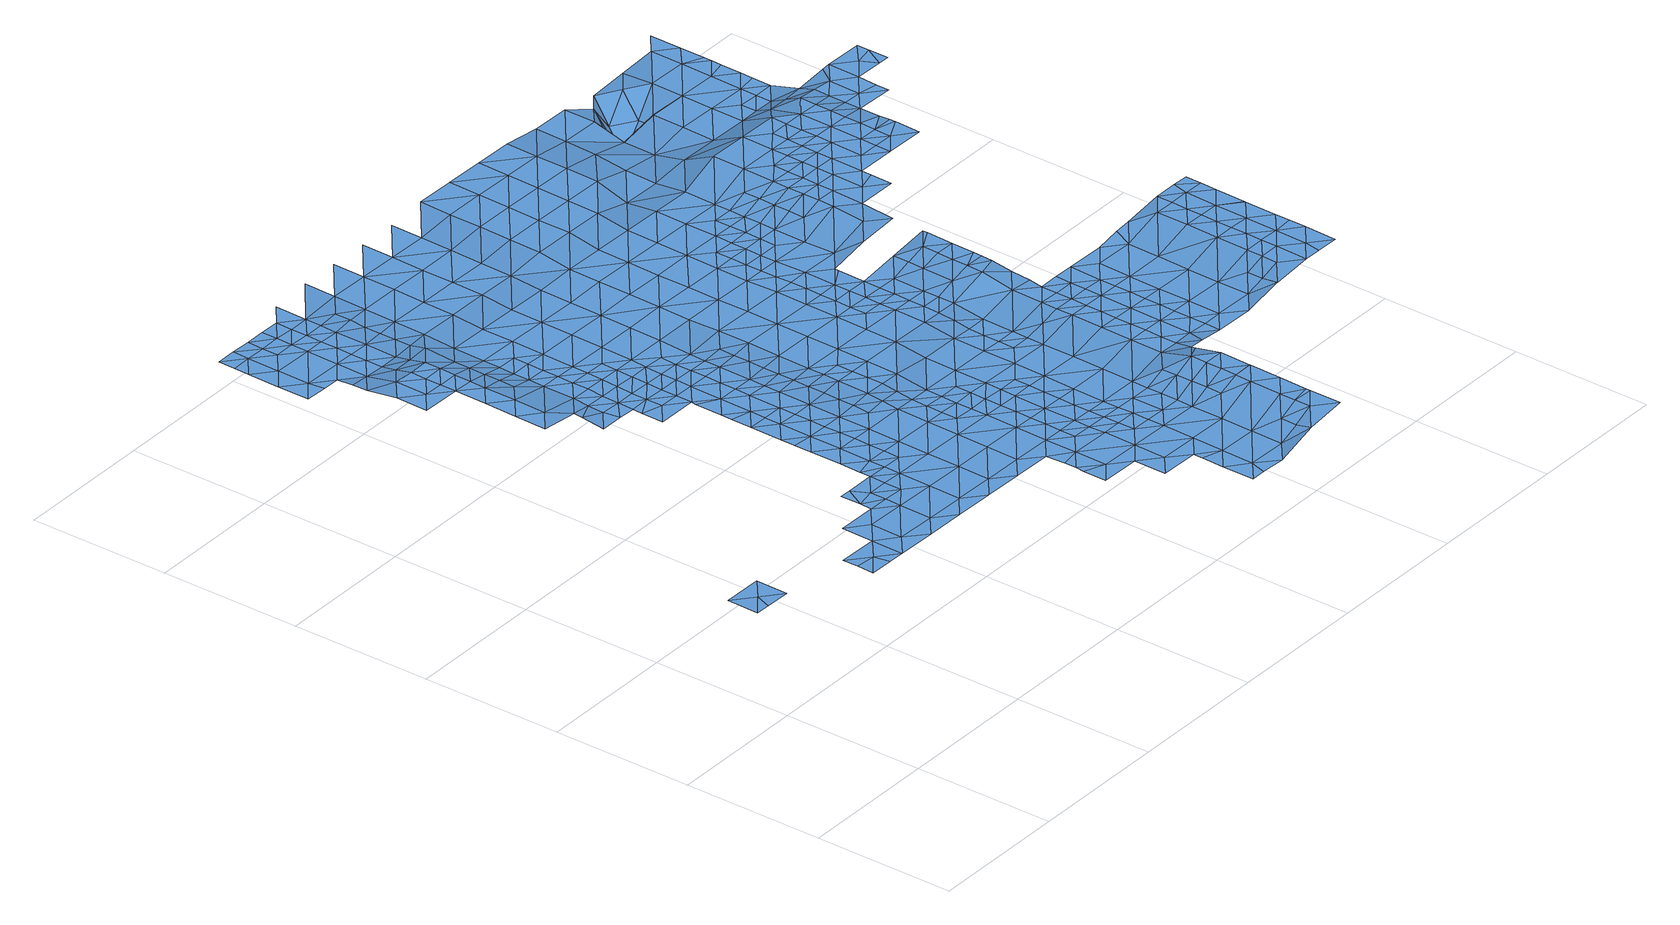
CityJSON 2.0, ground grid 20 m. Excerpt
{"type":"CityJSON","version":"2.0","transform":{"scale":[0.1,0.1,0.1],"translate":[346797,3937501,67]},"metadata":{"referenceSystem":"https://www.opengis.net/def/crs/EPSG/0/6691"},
"CityObjects":{
"waterbody1":{"type":"WaterBody","attributes":{"name":"7","class":"1140","function":"1","WaterBodyRiverFloodingRiskAttribute.description":"4","WaterBodyRiverFloodingRiskAttribute.rankOrg":"2","WaterBodyRiverFloodingRiskAttribute.adminType":"2","WaterBodyRiverFloodingRiskAttribute.scale":"L2"},"geometry":[{"type":"MultiSurface","lod":"1","boundaries":[[[0,1,2]],[[3,1,4]],[[1,3,5]],[[2,1,5]],[[0,4,1]]]}]},
"waterbody2":{"type":"WaterBody","attributes":{"name":"7","class":"1140","function":"1","WaterBodyRiverFloodingRiskAttribute.description":"4","WaterBodyRiverFloodingRiskAttribute.rankOrg":"1","WaterBodyRiverFloodingRiskAttribute.adminType":"2","WaterBodyRiverFloodingRiskAttribute.scale":"L2"},"geometry":[{"type":"MultiSurface","lod":"1","boundaries":[[[6,7,8]],[[9,8,7]],[[8,9,10]],[[7,11,12]],[[12,13,7]],[[6,11,7]],[[14,6,8]],[[9,7,13]]]}]},
"waterbody3":{"type":"WaterBody","attributes":{"name":"7","class":"1140","function":"1","WaterBodyRiverFloodingRiskAttribute.description":"4","WaterBodyRiverFloodingRiskAttribute.rankOrg":"2","WaterBodyRiverFloodingRiskAttribute.adminType":"2","WaterBodyRiverFloodingRiskAttribute.scale":"L2"},"geometry":[{"type":"MultiSurface","lod":"1","boundaries":[[[15,16,17]],[[18,15,19]],[[20,21,22]],[[21,18,22]],[[23,24,18]],[[18,24,15]],[[15,24,25]],[[25,16,15]],[[26,27,28]],[[17,16,29]],[[30,29,31]],[[30,32,17]],[[32,33,17]],[[28,33,32]],[[28,34,33]],[[27,34,28]],[[35,36,37]],[[22,38,36]],[[39,40,41]],[[42,37,36]],[[38,42,36]],[[18,43,22]],[[44,26,28]],[[20,22,45]],[[45,22,36]],[[35,45,36]],[[46,44,28]],[[23,18,21]],[[34,47,33]],[[33,47,40]],[[41,40,47]],[[17,33,40]],[[28,32,46]],[[29,30,17]],[[40,15,17]],[[46,48,44]],[[15,40,19]],[[40,39,19]],[[19,49,18]],[[18,49,43]],[[22,43,38]]]}]},
"waterbody4":{"type":"WaterBody","attributes":{"name":"7","class":"1140","function":"1","WaterBodyRiverFloodingRiskAttribute.description":"4","WaterBodyRiverFloodingRiskAttribute.rankOrg":"4","WaterBodyRiverFloodingRiskAttribute.adminType":"2","WaterBodyRiverFloodingRiskAttribute.scale":"L2"},"geometry":[{"type":"MultiSurface","lod":"1","boundaries":[[[20,45,50]],[[51,21,20]],[[20,50,51]],[[52,21,51]],[[50,53,51]],[[51,54,52]],[[55,56,57]],[[54,51,53]],[[58,53,57]],[[57,56,58]],[[59,60,61]],[[62,53,58]],[[54,53,62]],[[61,31,59]],[[63,64,65]],[[56,66,58]],[[31,67,59]],[[68,69,65]],[[59,70,60]],[[71,72,73]],[[72,54,62]],[[71,54,72]],[[65,64,68]],[[66,74,58]],[[68,75,69]],[[67,76,59]],[[58,74,62]],[[72,77,73]],[[78,69,75]],[[79,77,80]],[[79,73,77]],[[66,78,75]],[[64,81,68]],[[75,74,66]],[[76,82,59]],[[77,83,80]],[[84,83,76]],[[84,80,83]],[[85,86,87]],[[88,89,62]],[[90,81,87]],[[72,89,77]],[[83,82,76]],[[68,91,75]],[[62,74,88]],[[72,62,89]],[[87,86,90]],[[68,81,92]],[[59,82,93]],[[75,94,74]],[[77,95,83]],[[81,90,92]],[[86,96,90]],[[91,94,75]],[[68,92,91]],[[74,94,88]],[[77,89,97]],[[98,99,100]],[[96,101,90]],[[77,97,95]],[[82,83,102]],[[103,104,105]],[[96,99,106]],[[99,98,106]],[[106,101,96]],[[102,83,95]],[[92,90,107]],[[88,94,108]],[[89,88,109]],[[110,105,111]],[[98,112,106]],[[105,104,111]],[[107,90,101]],[[113,114,115]],[[97,89,109]],[[113,116,117]],[[118,119,120]],[[121,82,102]],[[91,122,94]],[[88,108,109]],[[120,110,118]],[[91,92,122]],[[110,111,118]],[[104,123,111]],[[113,115,116]],[[116,124,117]],[[122,92,107]],[[112,125,106]],[[126,101,106]],[[127,124,128]],[[129,102,95]],[[127,117,124]],[[130,131,112]],[[131,119,118]],[[130,119,131]],[[122,132,94]],[[115,133,116]],[[97,109,134]],[[95,97,129]],[[124,135,128]],[[132,136,94]],[[131,125,112]],[[129,97,134]],[[137,107,101]],[[138,128,135]],[[108,94,136]],[[123,138,135]],[[111,123,139]],[[137,122,107]],[[140,131,118]],[[141,142,133]],[[143,116,133]],[[144,134,109]],[[106,125,126]],[[116,145,124]],[[141,146,142]],[[118,111,147]],[[148,102,129]],[[146,149,142]],[[109,108,144]],[[123,135,139]],[[147,111,139]],[[150,151,152]],[[153,154,150]],[[137,101,126]],[[124,155,135]],[[143,133,142]],[[156,102,148]],[[108,136,144]],[[137,157,122]],[[122,158,132]],[[149,159,142]],[[150,152,153]],[[125,131,140]],[[160,161,162]],[[116,143,145]],[[135,155,139]],[[118,147,140]],[[160,154,153]],[[162,154,160]],[[163,164,134]],[[152,165,153]],[[132,166,136]],[[134,144,163]],[[155,124,145]],[[129,134,164]],[[159,167,142]],[[160,168,161]],[[142,167,143]],[[169,168,159]],[[166,144,136]],[[169,161,168]],[[148,129,164]],[[122,157,158]],[[125,140,170]],[[126,125,171]],[[164,172,148]],[[173,140,147]],[[168,167,159]],[[171,125,170]],[[137,126,171]],[[153,174,160]],[[139,155,175]],[[172,176,148]],[[147,139,173]],[[132,158,166]],[[137,177,157]],[[174,168,160]],[[153,165,178]],[[179,180,143]],[[144,181,163]],[[173,139,175]],[[182,178,165]],[[143,167,179]],[[145,143,180]],[[183,137,171]],[[174,153,178]],[[157,184,158]],[[144,166,185]],[[155,145,180]],[[163,186,164]],[[187,188,140]],[[187,140,173]],[[168,189,167]],[[137,183,177]],[[190,179,167]],[[155,191,175]],[[158,184,166]],[[170,140,188]],[[144,185,181]],[[182,192,178]],[[193,189,168]],[[193,168,174]],[[189,190,167]],[[184,157,177]],[[173,175,194]],[[155,180,195]],[[196,180,179]],[[171,170,197]],[[163,181,186]],[[198,196,179]],[[198,179,190]],[[199,200,173]],[[172,164,201]],[[202,192,203]],[[173,194,199]],[[204,178,192]],[[155,195,191]],[[178,205,174]],[[203,206,202]],[[187,173,200]],[[194,175,191]],[[170,188,197]],[[201,164,186]],[[202,206,207]],[[183,171,208]],[[183,209,177]],[[210,211,180]],[[166,184,212]],[[185,166,213]],[[214,215,187]],[[187,215,188]],[[174,205,193]],[[180,196,210]],[[208,171,197]],[[195,180,211]],[[187,200,214]],[[204,192,202]],[[216,190,189]],[[217,194,191]],[[177,209,184]],[[166,212,213]],[[207,218,202]],[[172,201,219]],[[220,221,195]],[[181,185,222]],[[178,204,205]],[[223,224,188]],[[188,224,197]],[[195,211,220]],[[223,188,215]],[[209,183,208]],[[191,195,221]],[[225,217,191]],[[189,226,216]],[[185,213,222]],[[227,202,218]],[[184,228,212]],[[186,181,229]],[[204,202,230]],[[186,231,201]],[[225,191,221]],[[232,233,197]],[[197,233,208]],[[230,202,227]],[[197,224,232]],[[193,205,234]],[[189,193,235]],[[236,184,209]],[[237,238,204]],[[217,225,239]],[[181,222,229]],[[237,204,230]],[[189,235,226]],[[205,204,238]],[[193,234,235]],[[240,241,208]],[[208,233,240]],[[228,242,212]],[[238,243,205]],[[231,186,229]],[[209,208,241]],[[219,201,231]],[[184,236,228]],[[243,244,205]],[[213,212,242]],[[213,245,222]],[[231,246,219]],[[234,205,244]],[[247,226,235]],[[244,248,234]],[[249,235,234]],[[250,229,222]],[[248,249,234]],[[209,251,236]],[[252,247,235]],[[209,241,253]],[[245,213,242]],[[254,253,241]],[[252,235,249]],[[252,255,247]],[[209,253,251]],[[256,242,228]],[[222,245,250]],[[231,257,246]],[[228,236,258]],[[231,229,257]],[[254,259,253]],[[236,251,258]],[[229,250,257]],[[260,261,253]],[[260,253,259]],[[251,253,261]],[[228,258,256]],[[262,250,245]],[[245,242,263]],[[246,257,264]],[[265,258,251]],[[263,242,256]],[[266,257,250]],[[267,256,258]],[[251,261,265]],[[262,266,250]],[[268,265,261]],[[245,263,262]],[[257,266,264]],[[269,263,256]],[[258,265,267]],[[268,270,265]],[[271,269,256]],[[272,262,263]],[[273,264,266]],[[256,267,271]],[[269,272,263]],[[274,275,276]],[[274,277,270]],[[262,278,266]],[[274,276,277]],[[265,270,279]],[[280,271,267]],[[267,265,281]],[[266,282,273]],[[270,277,279]],[[276,283,277]],[[281,265,279]],[[278,282,266]],[[262,272,278]],[[283,284,277]],[[285,279,277]],[[284,285,277]],[[267,281,280]],[[269,286,272]],[[269,271,286]],[[287,281,279]],[[271,280,286]],[[272,288,278]],[[289,279,285]],[[286,288,272]],[[290,289,285]],[[278,291,282]],[[280,281,287]],[[279,289,287]],[[278,288,292]],[[290,293,289]],[[286,280,294]],[[278,292,291]],[[280,287,294]],[[293,295,289]],[[295,296,289]],[[289,296,287]],[[297,286,294]],[[292,288,298]],[[288,286,299]],[[299,286,297]],[[296,300,287]],[[301,292,298]],[[291,292,302]],[[298,288,299]],[[287,303,294]],[[292,301,302]],[[294,304,297]],[[298,299,305]],[[296,306,300]],[[303,287,300]],[[303,304,294]],[[306,307,300]],[[302,308,309]],[[305,299,310]],[[299,297,311]],[[300,312,303]],[[311,297,304]],[[312,300,307]],[[299,311,310]],[[308,313,309]],[[314,304,303]],[[315,314,303]],[[315,303,312]],[[307,316,312]],[[317,310,318]],[[316,307,319]],[[310,311,318]],[[313,317,318]],[[309,313,320]],[[304,321,311]],[[322,312,316]],[[321,304,314]],[[319,323,316]],[[313,318,320]],[[324,322,316]],[[325,318,311]],[[326,321,314]],[[321,327,311]],[[324,316,323]],[[328,320,318]],[[322,324,329]],[[326,330,321]],[[325,311,327]],[[331,332,321]],[[331,321,330]],[[328,318,325]],[[327,321,332]],[[333,325,327]],[[327,332,334]],[[333,327,334]],[[335,328,325]],[[336,335,325]],[[336,325,333]],[[337,328,335]]]}]},
"waterbody5":{"type":"WaterBody","attributes":{"name":"7","class":"1140","function":"1","WaterBodyRiverFloodingRiskAttribute.description":"4","WaterBodyRiverFloodingRiskAttribute.rankOrg":"1","WaterBodyRiverFloodingRiskAttribute.adminType":"2","WaterBodyRiverFloodingRiskAttribute.scale":"L2"},"geometry":[{"type":"MultiSurface","lod":"1","boundaries":[[[338,339,340]],[[341,342,339]],[[341,338,343]],[[338,341,339]],[[344,342,345]],[[342,344,339]],[[339,344,340]],[[342,341,346]]]}]},
"waterbody6":{"type":"WaterBody","attributes":{"name":"7","class":"1140","function":"1","WaterBodyRiverFloodingRiskAttribute.description":"4","WaterBodyRiverFloodingRiskAttribute.rankOrg":"2","WaterBodyRiverFloodingRiskAttribute.adminType":"2","WaterBodyRiverFloodingRiskAttribute.scale":"L2"},"geometry":[{"type":"MultiSurface","lod":"1","boundaries":[[[347,63,65]],[[348,63,349]],[[342,349,345]],[[350,345,351]],[[347,352,351]],[[353,354,352]],[[348,349,346]],[[342,346,349]],[[345,349,351]],[[349,347,351]],[[347,349,63]],[[355,356,347]],[[352,347,356]],[[352,356,353]],[[353,356,357]],[[357,55,353]],[[358,353,55]],[[353,37,354]],[[358,37,353]],[[69,355,65]],[[359,350,351]],[[352,359,351]],[[359,352,354]],[[65,355,347]]]}]},
"waterbody7":{"type":"WaterBody","attributes":{"name":"7","class":"1140","function":"1","WaterBodyRiverFloodingRiskAttribute.description":"4","WaterBodyRiverFloodingRiskAttribute.rankOrg":"3","WaterBodyRiverFloodingRiskAttribute.adminType":"2","WaterBodyRiverFloodingRiskAttribute.scale":"L2"},"geometry":[{"type":"MultiSurface","lod":"1","boundaries":[[[50,35,360]],[[50,45,35]],[[35,37,360]],[[57,358,55]],[[358,57,360]],[[360,37,358]],[[57,50,360]],[[53,50,57]]]}]},
"waterbody8":{"type":"WaterBody","attributes":{"name":"7","class":"1140","function":"1","WaterBodyRiverFloodingRiskAttribute.description":"4","WaterBodyRiverFloodingRiskAttribute.rankOrg":"3","WaterBodyRiverFloodingRiskAttribute.adminType":"2","WaterBodyRiverFloodingRiskAttribute.scale":"L2"},"geometry":[{"type":"MultiSurface","lod":"1","boundaries":[[[361,46,30]],[[61,30,31]],[[30,61,361]],[[61,60,361]],[[60,362,361]],[[362,48,361]],[[46,32,30]],[[46,361,48]]]}]},
"waterbody9":{"type":"WaterBody","attributes":{"name":"7","class":"1140","function":"1","WaterBodyRiverFloodingRiskAttribute.description":"4","WaterBodyRiverFloodingRiskAttribute.rankOrg":"1","WaterBodyRiverFloodingRiskAttribute.adminType":"2","WaterBodyRiverFloodingRiskAttribute.scale":"L2"},"geometry":[{"type":"MultiSurface","lod":"1","boundaries":[[[363,364,365]],[[366,367,368]],[[369,366,370]],[[371,364,363]],[[372,369,373]],[[374,375,363]],[[376,369,370]],[[366,369,367]],[[366,377,378]],[[378,379,366]],[[370,366,379]],[[372,367,369]],[[368,377,366]],[[369,376,380]],[[375,369,380]],[[375,373,369]],[[381,373,375]],[[365,374,363]],[[371,363,382]],[[13,371,382]],[[383,382,363]],[[383,363,375]],[[380,383,375]],[[381,375,374]]]}]},
"waterbody10":{"type":"WaterBody","attributes":{"name":"7","class":"1140","function":"1","WaterBodyRiverFloodingRiskAttribute.description":"4","WaterBodyRiverFloodingRiskAttribute.rankOrg":"1","WaterBodyRiverFloodingRiskAttribute.adminType":"2","WaterBodyRiverFloodingRiskAttribute.scale":"L2"},"geometry":[{"type":"MultiSurface","lod":"1","boundaries":[[[384,385,386]],[[387,385,384]],[[385,387,388]],[[389,388,387]],[[388,390,385]],[[390,388,343]],[[386,385,390]]]}]},
"waterbody11":{"type":"WaterBody","attributes":{"name":"7","class":"1140","function":"1","WaterBodyRiverFloodingRiskAttribute.description":"4","WaterBodyRiverFloodingRiskAttribute.rankOrg":"3","WaterBodyRiverFloodingRiskAttribute.adminType":"2","WaterBodyRiverFloodingRiskAttribute.scale":"L2"},"geometry":[{"type":"MultiSurface","lod":"1","boundaries":[[[69,78,355]],[[355,78,391]],[[78,66,391]],[[56,391,66]],[[356,355,357]],[[56,55,391]],[[355,391,357]],[[357,391,55]]]}]},
"waterbody12":{"type":"WaterBody","attributes":{"name":"7","class":"1140","function":"1","WaterBodyRiverFloodingRiskAttribute.description":"4","WaterBodyRiverFloodingRiskAttribute.rankOrg":"3","WaterBodyRiverFloodingRiskAttribute.adminType":"2","WaterBodyRiverFloodingRiskAttribute.scale":"L2"},"geometry":[{"type":"MultiSurface","lod":"1","boundaries":[[[392,73,393]],[[29,394,31]],[[73,79,393]],[[71,73,392]],[[71,52,54]],[[79,80,393]],[[16,394,29]],[[16,393,394]],[[393,80,394]],[[25,393,16]],[[52,23,21]],[[23,392,24]],[[25,24,393]],[[23,52,392]],[[24,392,393]],[[52,71,392]],[[80,84,394]],[[84,76,67]],[[84,67,394]],[[67,31,394]]]}]},
"waterbody13":{"type":"WaterBody","attributes":{"name":"7","class":"1140","function":"1","WaterBodyRiverFloodingRiskAttribute.description":"4","WaterBodyRiverFloodingRiskAttribute.rankOrg":"2","WaterBodyRiverFloodingRiskAttribute.adminType":"2","WaterBodyRiverFloodingRiskAttribute.scale":"L2"},"geometry":[{"type":"MultiSurface","lod":"1","boundaries":[[[395,388,389]],[[396,341,397]],[[341,396,346]],[[397,85,396]],[[395,85,397]],[[388,341,343]],[[395,397,388]],[[397,341,388]]]}]},
"waterbody14":{"type":"WaterBody","attributes":{"name":"7","class":"1140","function":"1","WaterBodyRiverFloodingRiskAttribute.description":"4","WaterBodyRiverFloodingRiskAttribute.rankOrg":"3","WaterBodyRiverFloodingRiskAttribute.adminType":"2","WaterBodyRiverFloodingRiskAttribute.scale":"L2"},"geometry":[{"type":"MultiSurface","lod":"1","boundaries":[[[64,87,81]],[[87,64,398]],[[396,87,398]],[[348,346,398]],[[87,396,85]],[[346,396,398]],[[64,63,398]],[[63,348,398]]]}]},
"waterbody15":{"type":"WaterBody","attributes":{"name":"7","class":"1140","function":"1","WaterBodyRiverFloodingRiskAttribute.description":"4","WaterBodyRiverFloodingRiskAttribute.rankOrg":"2","WaterBodyRiverFloodingRiskAttribute.adminType":"2","WaterBodyRiverFloodingRiskAttribute.scale":"L2"},"geometry":[{"type":"MultiSurface","lod":"1","boundaries":[[[399,400,364]],[[381,401,373]],[[400,374,365]],[[402,403,404]],[[403,405,406]],[[407,405,408]],[[409,410,405]],[[410,411,412]],[[413,414,411]],[[415,416,413]],[[417,416,418]],[[419,420,418]],[[421,422,423]],[[424,425,421]],[[426,427,419]],[[428,105,110]],[[428,429,430]],[[377,430,429]],[[377,431,430]],[[105,428,430]],[[368,431,377]],[[368,367,431]],[[378,432,379]],[[378,377,432]],[[433,387,384]],[[434,435,436]],[[437,434,436]],[[438,439,440]],[[439,438,441]],[[442,439,441]],[[442,441,443]],[[436,443,441]],[[443,436,444]],[[443,444,445]],[[443,445,446]],[[445,447,446]],[[448,447,445]],[[449,448,445]],[[450,451,452]],[[424,453,454]],[[455,452,421]],[[456,457,458]],[[421,452,459]],[[424,421,459]],[[424,459,453]],[[453,459,457]],[[456,453,457]],[[454,151,460]],[[454,460,424]],[[460,425,424]],[[419,425,426]],[[425,419,421]],[[421,419,422]],[[422,419,418]],[[422,418,461]],[[461,418,416]],[[415,461,416]],[[413,462,415]],[[462,413,411]],[[463,462,411]],[[410,463,411]],[[409,463,410]],[[409,403,402]],[[403,409,405]],[[406,464,403]],[[404,403,464]],[[457,459,465]],[[459,452,466]],[[423,455,421]],[[452,451,466]],[[466,467,468]],[[468,467,449]],[[459,466,468]],[[468,465,459]],[[449,465,468]],[[445,465,449]],[[469,443,446]],[[444,465,445]],[[470,444,436]],[[437,436,441]],[[469,442,443]],[[438,437,441]],[[435,470,436]],[[471,417,472]],[[113,473,474]],[[473,475,474]],[[476,114,477]],[[478,479,480]],[[430,103,105]],[[432,377,429]],[[431,103,430]],[[367,481,431]],[[482,387,433]],[[387,482,389]],[[6,14,412]],[[14,408,412]],[[407,408,14]],[[412,408,410]],[[405,410,408]],[[6,412,11]],[[412,414,11]],[[411,414,412]],[[11,414,483]],[[471,483,414]],[[471,399,483]],[[472,399,471]],[[399,472,477]],[[484,477,472]],[[484,476,477]],[[401,474,475]],[[400,474,401]],[[400,477,474]],[[474,477,114]],[[401,374,400]],[[12,11,483]],[[413,471,414]],[[399,364,483]],[[416,471,413]],[[417,471,416]],[[400,399,477]],[[485,484,472]],[[420,419,427]],[[418,420,417]],[[381,374,401]],[[433,100,482]],[[486,100,433]],[[433,479,486]],[[417,420,472]],[[420,485,472]],[[487,484,485]],[[487,485,146]],[[469,488,442]],[[446,489,469]],[[447,490,446]],[[480,479,433]],[[384,480,433]],[[491,480,384]],[[492,480,491]],[[429,478,480]],[[432,429,480]],[[432,480,492]],[[432,492,493]],[[432,493,379]],[[494,146,485]],[[494,485,495]],[[420,495,485]],[[496,495,420]],[[427,496,420]],[[497,498,206]],[[499,206,498]],[[470,499,498]],[[498,444,470]],[[465,444,457]],[[498,457,444]],[[458,457,498]],[[497,458,498]],[[372,373,481]],[[469,500,488]],[[489,500,469]],[[446,501,489]],[[501,446,490]],[[481,373,401]],[[367,372,481]],[[371,13,483]],[[13,12,483]],[[371,483,364]],[[365,364,400]],[[502,103,431]],[[475,503,481]],[[114,113,474]],[[401,475,481]],[[431,504,502]],[[431,481,504]],[[503,504,481]],[[113,117,473]],[[452,455,450]]]}]},
"waterbody16":{"type":"WaterBody","attributes":{"name":"7","class":"1140","function":"1","WaterBodyRiverFloodingRiskAttribute.description":"4","WaterBodyRiverFloodingRiskAttribute.rankOrg":"3","WaterBodyRiverFloodingRiskAttribute.adminType":"2","WaterBodyRiverFloodingRiskAttribute.scale":"L2"},"geometry":[{"type":"MultiSurface","lod":"1","boundaries":[[[99,86,505]],[[99,505,482]],[[86,395,505]],[[395,86,85]],[[99,482,100]],[[389,505,395]],[[482,505,389]],[[99,96,86]]]}]},
"waterbody17":{"type":"WaterBody","attributes":{"name":"7","class":"1140","function":"1","WaterBodyRiverFloodingRiskAttribute.description":"4","WaterBodyRiverFloodingRiskAttribute.rankOrg":"3","WaterBodyRiverFloodingRiskAttribute.adminType":"2","WaterBodyRiverFloodingRiskAttribute.scale":"L2"},"geometry":[{"type":"MultiSurface","lod":"1","boundaries":[[[98,100,506]],[[130,98,506]],[[130,112,98]],[[507,110,120]],[[478,507,479]],[[506,486,479]],[[119,506,507]],[[478,428,507]],[[429,428,478]],[[428,110,507]],[[479,507,506]],[[120,119,507]],[[486,506,100]],[[130,506,119]]]}]},
"waterbody18":{"type":"WaterBody","attributes":{"name":"7","class":"1140","function":"1","WaterBodyRiverFloodingRiskAttribute.description":"4","WaterBodyRiverFloodingRiskAttribute.rankOrg":"3","WaterBodyRiverFloodingRiskAttribute.adminType":"2","WaterBodyRiverFloodingRiskAttribute.scale":"L2"},"geometry":[{"type":"MultiSurface","lod":"1","boundaries":[[[104,138,123]],[[117,127,508]],[[502,504,509]],[[473,117,508]],[[502,509,103]],[[104,103,509]],[[503,473,508]],[[475,473,503]],[[138,104,509]],[[138,509,128]],[[127,128,508]],[[504,503,508]],[[504,508,509]],[[128,509,508]]]}]},
"waterbody19":{"type":"WaterBody","attributes":{"name":"7","class":"1140","function":"1","WaterBodyRiverFloodingRiskAttribute.description":"4","WaterBodyRiverFloodingRiskAttribute.rankOrg":"3","WaterBodyRiverFloodingRiskAttribute.adminType":"2","WaterBodyRiverFloodingRiskAttribute.scale":"L2"},"geometry":[{"type":"MultiSurface","lod":"1","boundaries":[[[133,115,141]],[[141,115,510]],[[487,141,510]],[[487,510,484]],[[476,484,510]],[[115,114,510]],[[114,476,510]],[[141,487,146]]]}]},
"waterbody20":{"type":"WaterBody","attributes":{"name":"7","class":"1140","function":"1","WaterBodyRiverFloodingRiskAttribute.description":"4","WaterBodyRiverFloodingRiskAttribute.rankOrg":"3","WaterBodyRiverFloodingRiskAttribute.adminType":"2","WaterBodyRiverFloodingRiskAttribute.scale":"L2"},"geometry":[{"type":"MultiSurface","lod":"1","boundaries":[[[161,169,511]],[[149,494,511]],[[169,149,511]],[[169,159,149]],[[460,426,425]],[[426,460,512]],[[512,460,151]],[[150,512,151]],[[512,513,427]],[[154,513,512]],[[162,513,154]],[[162,161,513]],[[494,149,146]],[[150,154,512]],[[161,511,513]],[[427,426,512]],[[496,513,495]],[[495,511,494]],[[511,495,513]],[[496,427,513]]]}]},
"waterbody21":{"type":"WaterBody","attributes":{"name":"7","class":"1140","function":"1","WaterBodyRiverFloodingRiskAttribute.description":"4","WaterBodyRiverFloodingRiskAttribute.rankOrg":"3","WaterBodyRiverFloodingRiskAttribute.adminType":"2","WaterBodyRiverFloodingRiskAttribute.scale":"L2"},"geometry":[{"type":"MultiSurface","lod":"1","boundaries":[[[203,497,206]],[[514,497,203]],[[514,458,497]],[[456,458,515]],[[453,456,515]],[[192,182,203]],[[454,453,515]],[[514,165,458]],[[182,165,514]],[[454,515,151]],[[152,151,515]],[[152,515,165]],[[515,458,165]],[[203,182,514]]]}]},
"waterbody22":{"type":"WaterBody","attributes":{"name":"7","class":"1140","function":"1","WaterBodyRiverFloodingRiskAttribute.description":"4","WaterBodyRiverFloodingRiskAttribute.rankOrg":"3","WaterBodyRiverFloodingRiskAttribute.adminType":"2","WaterBodyRiverFloodingRiskAttribute.scale":"L2"},"geometry":[{"type":"MultiSurface","lod":"1","boundaries":[[[516,440,517]],[[517,500,516]],[[439,517,440]],[[488,500,517]],[[488,517,442]],[[439,442,517]]]}]},
"waterbody23":{"type":"WaterBody","attributes":{"name":"7","class":"1140","function":"1","WaterBodyRiverFloodingRiskAttribute.description":"4","WaterBodyRiverFloodingRiskAttribute.rankOrg":"3","WaterBodyRiverFloodingRiskAttribute.adminType":"2","WaterBodyRiverFloodingRiskAttribute.scale":"L2"},"geometry":[{"type":"MultiSurface","lod":"1","boundaries":[[[518,218,519]],[[207,519,218]],[[499,207,206]],[[207,499,519]],[[499,470,435]],[[518,435,434]],[[499,435,519]],[[435,518,519]]]}]},
"waterbody24":{"type":"WaterBody","attributes":{"name":"7","class":"1140","function":"1","WaterBodyRiverFloodingRiskAttribute.description":"4","WaterBodyRiverFloodingRiskAttribute.rankOrg":"3","WaterBodyRiverFloodingRiskAttribute.adminType":"2","WaterBodyRiverFloodingRiskAttribute.scale":"L2"},"geometry":[{"type":"MultiSurface","lod":"1","boundaries":[[[520,521,522]],[[523,199,522]],[[200,199,523]],[[521,523,522]],[[194,217,199]],[[199,217,522]],[[217,239,522]],[[522,239,520]]]}]},
"waterbody25":{"type":"WaterBody","attributes":{"name":"7","class":"1140","function":"1","WaterBodyRiverFloodingRiskAttribute.description":"4","WaterBodyRiverFloodingRiskAttribute.rankOrg":"3","WaterBodyRiverFloodingRiskAttribute.adminType":"2","WaterBodyRiverFloodingRiskAttribute.scale":"L2"},"geometry":[{"type":"MultiSurface","lod":"1","boundaries":[[[524,525,526]],[[524,526,527]],[[196,527,526]],[[527,196,198]],[[221,220,528]],[[255,529,530]],[[531,525,532]],[[226,247,530]],[[527,530,524]],[[220,211,525]],[[247,255,530]],[[211,526,525]],[[532,533,534]],[[531,528,525]],[[535,536,524]],[[533,532,536]],[[535,524,537]],[[530,537,524]],[[529,537,530]],[[532,525,524]],[[211,210,526]],[[536,532,524]],[[534,531,532]],[[216,198,190]],[[198,216,527]],[[226,530,527]],[[528,220,525]],[[216,226,527]],[[538,534,533]],[[210,196,526]]]}]},
"waterbody26":{"type":"WaterBody","attributes":{"name":"7","class":"1140","function":"1","WaterBodyRiverFloodingRiskAttribute.description":"4","WaterBodyRiverFloodingRiskAttribute.rankOrg":"3","WaterBodyRiverFloodingRiskAttribute.adminType":"2","WaterBodyRiverFloodingRiskAttribute.scale":"L2"},"geometry":[{"type":"MultiSurface","lod":"1","boundaries":[[[539,540,541]],[[254,540,259]],[[540,539,542]],[[233,539,541]],[[240,233,541]],[[541,241,240]],[[540,254,541]],[[254,241,541]]]}]},
"waterbody27":{"type":"WaterBody","attributes":{"name":"7","class":"1140","function":"1","WaterBodyRiverFloodingRiskAttribute.description":"4","WaterBodyRiverFloodingRiskAttribute.rankOrg":"3","WaterBodyRiverFloodingRiskAttribute.adminType":"2","WaterBodyRiverFloodingRiskAttribute.scale":"L2"},"geometry":[{"type":"MultiSurface","lod":"1","boundaries":[[[543,544,545]],[[243,238,546]],[[543,545,547]],[[547,545,546]],[[548,549,550]],[[544,551,545]],[[552,547,546]],[[244,243,546]],[[545,249,248]],[[548,546,238]],[[237,553,548]],[[546,548,550]],[[550,552,546]],[[553,554,548]],[[555,556,551]],[[551,249,545]],[[249,551,252]],[[553,237,230]],[[238,237,548]],[[556,255,551]],[[557,555,551]],[[252,551,255]],[[544,557,551]],[[248,244,545]],[[546,545,244]],[[548,554,549]]]}]},
"waterbody28":{"type":"WaterBody","attributes":{"name":"7","class":"1140","function":"1","WaterBodyRiverFloodingRiskAttribute.description":"4","WaterBodyRiverFloodingRiskAttribute.rankOrg":"2","WaterBodyRiverFloodingRiskAttribute.adminType":"2","WaterBodyRiverFloodingRiskAttribute.scale":"L2"},"geometry":[{"type":"MultiSurface","lod":"1","boundaries":[[[558,239,225]],[[559,534,538]],[[559,560,561]],[[534,559,561]],[[561,531,534]],[[562,561,560]],[[528,531,558]],[[563,558,531]],[[563,564,558]],[[565,564,563]],[[565,566,564]],[[225,221,558]],[[558,221,528]],[[561,563,531]],[[239,558,564]],[[564,566,521]],[[562,563,561]],[[520,564,521]],[[239,564,520]]]}]},
"waterbody29":{"type":"WaterBody","attributes":{"name":"7","class":"1140","function":"1","WaterBodyRiverFloodingRiskAttribute.description":"4","WaterBodyRiverFloodingRiskAttribute.rankOrg":"1","WaterBodyRiverFloodingRiskAttribute.adminType":"2","WaterBodyRiverFloodingRiskAttribute.scale":"L2"},"geometry":[{"type":"MultiSurface","lod":"1","boundaries":[[[567,566,568]],[[565,568,566]],[[563,568,565]],[[568,563,562]],[[567,568,569]],[[562,560,568]],[[560,569,568]]]}]},
"waterbody30":{"type":"WaterBody","attributes":{"name":"7","class":"1140","function":"1","WaterBodyRiverFloodingRiskAttribute.description":"4","WaterBodyRiverFloodingRiskAttribute.rankOrg":"3","WaterBodyRiverFloodingRiskAttribute.adminType":"2","WaterBodyRiverFloodingRiskAttribute.scale":"L2"},"geometry":[{"type":"MultiSurface","lod":"1","boundaries":[[[274,570,275]],[[261,260,570]],[[268,261,570]],[[274,268,570]],[[268,274,270]],[[260,259,570]],[[570,259,571]],[[570,571,275]]]}]},
"waterbody31":{"type":"WaterBody","attributes":{"name":"7","class":"1140","function":"1","WaterBodyRiverFloodingRiskAttribute.description":"4","WaterBodyRiverFloodingRiskAttribute.rankOrg":"2","WaterBodyRiverFloodingRiskAttribute.adminType":"2","WaterBodyRiverFloodingRiskAttribute.scale":"L2"},"geometry":[{"type":"MultiSurface","lod":"1","boundaries":[[[572,573,574]],[[575,576,577]],[[572,575,577]],[[574,575,572]],[[578,579,580]],[[579,574,580]],[[574,579,575]],[[575,579,581]],[[581,579,582]],[[583,582,579]],[[583,579,584]],[[585,586,587]],[[588,586,585]],[[580,586,588]],[[589,590,554]],[[589,586,590]],[[580,590,586]],[[590,580,591]],[[590,591,550]],[[552,550,591]],[[592,537,593]],[[557,544,572]],[[573,572,544]],[[573,544,543]],[[543,547,573]],[[573,547,591]],[[574,573,591]],[[572,555,557]],[[255,556,593]],[[593,594,592]],[[555,572,595]],[[576,596,597]],[[577,595,572]],[[581,576,575]],[[581,582,598]],[[584,579,578]],[[599,584,578]],[[600,599,578]],[[588,600,578]],[[600,601,599]],[[580,588,578]],[[574,591,580]],[[550,549,590]],[[591,547,552]],[[586,589,587]],[[549,554,590]],[[602,596,576]],[[603,602,576]],[[581,603,576]],[[598,603,581]],[[537,529,593]],[[255,593,529]],[[556,555,593]],[[593,555,594]],[[594,555,595]],[[594,595,604]],[[604,595,577]],[[604,577,605]],[[605,577,597]],[[597,577,576]]]}]},
"waterbody32":{"type":"WaterBody","attributes":{"name":"7","class":"1140","function":"1","WaterBodyRiverFloodingRiskAttribute.description":"4","WaterBodyRiverFloodingRiskAttribute.rankOrg":"3","WaterBodyRiverFloodingRiskAttribute.adminType":"2","WaterBodyRiverFloodingRiskAttribute.scale":"L2"},"geometry":[{"type":"MultiSurface","lod":"1","boundaries":[[[276,275,606]],[[607,283,276]],[[607,276,606]],[[608,607,606]],[[607,608,609]],[[610,608,606]],[[611,610,606]],[[611,606,275]]]}]},
"waterbody33":{"type":"WaterBody","attributes":{"name":"7","class":"1140","function":"1","WaterBodyRiverFloodingRiskAttribute.description":"4","WaterBodyRiverFloodingRiskAttribute.rankOrg":"2","WaterBodyRiverFloodingRiskAttribute.adminType":"2","WaterBodyRiverFloodingRiskAttribute.scale":"L2"},"geometry":[{"type":"MultiSurface","lod":"1","boundaries":[[[610,612,613]],[[614,610,613]],[[608,610,614]],[[615,616,617]],[[618,619,293]],[[607,615,283]],[[275,571,612]],[[612,542,613]],[[613,620,614]],[[608,614,609]],[[615,607,616]],[[609,621,622]],[[623,624,622]],[[625,626,627]],[[617,616,626]],[[618,617,619]],[[628,625,629]],[[630,628,631]],[[632,293,619]],[[607,609,616]],[[616,609,622]],[[626,616,622]],[[626,622,624]],[[626,625,617]],[[214,200,633]],[[214,633,215]],[[617,625,619]],[[628,619,625]],[[200,523,633]],[[630,619,628]],[[632,619,630]],[[224,634,635]],[[232,224,635]],[[635,620,613]],[[636,637,638]],[[542,635,613]],[[259,540,571]],[[571,540,612]],[[540,542,612]],[[542,539,635]],[[539,232,635]],[[232,539,233]],[[223,215,634]],[[223,634,224]],[[635,634,620]],[[639,620,634]],[[637,620,639]],[[636,620,637]],[[614,620,636]],[[609,614,621]],[[621,614,636]],[[638,621,636]],[[621,623,622]],[[634,215,633]],[[627,629,625]],[[631,628,640]],[[641,630,631]],[[642,641,631]],[[643,642,631]],[[640,643,631]],[[644,643,640]],[[523,521,633]],[[633,639,634]],[[633,645,639]],[[521,645,633]],[[611,275,612]],[[612,610,611]]]}]},
"waterbody34":{"type":"WaterBody","attributes":{"name":"7","class":"1140","function":"1","WaterBodyRiverFloodingRiskAttribute.description":"4","WaterBodyRiverFloodingRiskAttribute.rankOrg":"3","WaterBodyRiverFloodingRiskAttribute.adminType":"2","WaterBodyRiverFloodingRiskAttribute.scale":"L2"},"geometry":[{"type":"MultiSurface","lod":"1","boundaries":[[[618,293,290]],[[618,290,646]],[[615,618,646]],[[615,646,283]],[[615,617,618]],[[284,283,646]],[[646,285,284]],[[290,285,646]]]}]},
"waterbody35":{"type":"WaterBody","attributes":{"name":"7","class":"1140","function":"1","WaterBodyRiverFloodingRiskAttribute.description":"4","WaterBodyRiverFloodingRiskAttribute.rankOrg":"1","WaterBodyRiverFloodingRiskAttribute.adminType":"2","WaterBodyRiverFloodingRiskAttribute.scale":"L2"},"geometry":[{"type":"MultiSurface","lod":"1","boundaries":[[[647,648,649]],[[650,651,647]],[[650,652,651]],[[599,601,647]],[[653,585,587]],[[654,655,603]],[[655,602,603]],[[656,657,658]],[[658,657,655]],[[658,655,659]],[[660,648,647]],[[660,647,651]],[[655,596,602]],[[661,654,662]],[[663,664,650]],[[664,652,650]],[[647,649,584]],[[599,647,584]],[[601,650,647]],[[665,601,600]],[[665,663,601]],[[653,663,665]],[[585,653,665]],[[582,583,649]],[[663,650,601]],[[583,584,649]],[[600,585,665]],[[588,585,600]],[[598,582,654]],[[582,649,654]],[[649,662,654]],[[648,662,649]],[[598,654,603]],[[655,657,596]],[[654,659,655]],[[661,659,654]]]}]},
"waterbody36":{"type":"WaterBody","attributes":{"name":"7","class":"1140","function":"1","WaterBodyRiverFloodingRiskAttribute.description":"4","WaterBodyRiverFloodingRiskAttribute.rankOrg":"2","WaterBodyRiverFloodingRiskAttribute.adminType":"2","WaterBodyRiverFloodingRiskAttribute.scale":"L2"},"geometry":[{"type":"MultiSurface","lod":"1","boundaries":[[[313,308,317]],[[301,298,666]],[[666,317,308]],[[308,302,666]],[[302,301,666]],[[666,310,317]],[[298,305,666]],[[305,310,666]]]}]},
"waterbody37":{"type":"WaterBody","attributes":{"name":"7","class":"1140","function":"1","WaterBodyRiverFloodingRiskAttribute.description":"4","WaterBodyRiverFloodingRiskAttribute.rankOrg":"1","WaterBodyRiverFloodingRiskAttribute.adminType":"2","WaterBodyRiverFloodingRiskAttribute.scale":"L2"},"geometry":[{"type":"MultiSurface","lod":"1","boundaries":[[[667,640,668]],[[644,640,667]],[[640,628,668]],[[668,628,629]],[[629,627,668]],[[667,668,669]],[[627,669,668]]]}]},
"waterbody38":{"type":"WaterBody","attributes":{"name":"7","class":"1140","function":"1","WaterBodyRiverFloodingRiskAttribute.description":"4","WaterBodyRiverFloodingRiskAttribute.rankOrg":"3","WaterBodyRiverFloodingRiskAttribute.adminType":"2","WaterBodyRiverFloodingRiskAttribute.scale":"L2"},"geometry":[{"type":"MultiSurface","lod":"1","boundaries":[[[641,642,670]],[[307,630,670]],[[671,630,307]],[[632,630,671]],[[323,319,672]],[[670,630,641]],[[307,306,671]],[[632,671,295]],[[293,632,295]],[[319,670,672]],[[306,295,671]],[[295,306,296]],[[670,642,672]],[[319,307,670]]]}]},
"waterbody39":{"type":"WaterBody","attributes":{"name":"7","class":"1140","function":"1","WaterBodyRiverFloodingRiskAttribute.description":"4","WaterBodyRiverFloodingRiskAttribute.rankOrg":"3","WaterBodyRiverFloodingRiskAttribute.adminType":"2","WaterBodyRiverFloodingRiskAttribute.scale":"L2"},"geometry":[{"type":"MultiSurface","lod":"1","boundaries":[[[326,315,673]],[[326,314,315]],[[315,312,673]],[[673,312,322]],[[322,329,673]],[[330,326,673]],[[330,673,329]]]}]},
"waterbody40":{"type":"WaterBody","attributes":{"name":"7","class":"1140","function":"1","WaterBodyRiverFloodingRiskAttribute.description":"4","WaterBodyRiverFloodingRiskAttribute.rankOrg":"2","WaterBodyRiverFloodingRiskAttribute.adminType":"2","WaterBodyRiverFloodingRiskAttribute.scale":"L2"},"geometry":[{"type":"MultiSurface","lod":"1","boundaries":[[[674,675,676]],[[677,676,675]],[[678,676,677]],[[678,323,676]],[[324,323,678]],[[679,329,678]],[[680,681,682]],[[676,642,674]],[[323,672,676]],[[672,642,676]],[[324,678,329]],[[683,681,684]],[[679,678,685]],[[677,685,678]],[[680,682,685]],[[677,680,685]],[[684,680,677]],[[680,684,681]]]}]}
},
"vertices":[
[4,293,129],[32,269,129],[60,292,129],[23,246,129],[3,247,129],[60,246,129],
[373,333,75],[373,356,75],[345,350,75],[361,379,75],[345,380,75],[401,332,75],[401,356,75],[402,379,75],[344,333,75],
[215,1052,74],[244,1075,74],[216,1098,74],[214,1006,74],[186,1030,74],[242,959,84],[242,982,79],[213,960,84],[243,1005,74],[243,1029,74],[243,1052,74],[132,1169,74],[132,1145,74],[160,1146,74],[244,1098,74],[216,1122,74],[245,1121,74],[188,1122,74],[159,1099,74],[131,1123,74],[241,913,84],[213,914,84],[241,890,84],[185,937,84],[161,1030,74],[158,1053,74],[130,1031,74],[184,891,84],[185,983,77],[160,1169,74],[241,936,84],[188,1145,74],[130,1077,74],[189,1168,74],[186,1006,76],
[270,936,84],[270,959,84],[270,982,79],[298,935,80],[299,981,82],[297,889,80],[326,888,76],[298,912,80],[326,912,76],[273,1144,74],[245,1167,74],[245,1144,74],[327,958,76],[352,796,76],[381,795,76],[353,819,76],[354,888,76],[273,1121,74],[381,818,76],[353,842,76],[274,1190,74],[299,1004,77],[327,1004,79],[300,1028,76],[383,911,76],[382,864,76],[301,1120,77],[328,1050,79],[353,865,76],[300,1051,76],[300,1074,76],[409,795,76],[330,1143,79],[329,1096,79],[301,1097,77],[408,748,75],[436,748,75],[408,771,76],[383,957,76],[384,1003,79],[437,771,76],[438,863,76],[438,817,76],[331,1189,79],[439,910,76],[386,1095,79],[465,747,75],[385,1049,79],[492,701,74],[464,724,74],[464,701,74],[493,770,76],[387,1142,79],[518,562,77],[547,561,80],[519,585,77],[493,724,74],[494,816,76],[440,956,76],[441,1002,79],[519,608,77],[547,584,80],[521,700,77],[573,445,75],[572,422,75],[601,421,75],[601,445,75],[573,468,78],[548,630,80],[520,654,77],[519,631,77],[387,1188,79],[495,862,76],[575,561,80],[602,491,80],[549,723,80],[550,769,78],[574,491,80],[574,514,80],[442,1094,79],[520,677,77],[549,677,80],[496,909,76],[629,421,75],[442,1048,79],[603,537,80],[497,955,76],[551,815,78],[574,537,80],[604,583,80],[605,676,80],[629,398,75],[657,397,75],[658,444,75],[497,1001,79],[659,490,75],[628,375,75],[604,629,80],[443,1141,79],[657,374,75],[683,258,75],[683,235,75],[711,235,75],[711,258,75],[683,281,75],[659,536,80],[444,1187,79],[552,861,78],[552,908,78],[685,374,75],[712,304,75],[684,328,75],[684,304,75],[498,1047,79],[499,1094,79],[739,234,75],[553,954,78],[714,396,75],[713,350,75],[685,351,75],[606,722,80],[607,768,78],[500,1140,79],[661,628,80],[769,303,75],[660,582,80],[501,1186,79],[608,860,78],[768,257,75],[714,443,75],[715,489,75],[555,1046,85],[768,234,75],[608,814,78],[609,907,78],[554,1000,85],[556,1093,85],[662,675,80],[663,721,80],[770,395,75],[742,419,75],[717,581,80],[796,233,88],[770,349,75],[689,605,80],[716,535,80],[743,465,75],[663,767,78],[743,442,75],[689,628,80],[690,651,80],[556,1139,85],[824,210,102],[795,210,89],[825,256,89],[825,302,89],[795,187,89],[823,186,102],[664,813,78],[665,860,78],[744,488,75],[744,511,78],[610,953,78],[611,999,85],[690,674,80],[691,697,80],[771,419,75],[717,604,80],[852,186,102],[557,1185,85],[744,535,80],[745,558,80],[611,1045,85],[691,720,80],[691,743,79],[745,581,80],[799,418,82],[852,224,94],[667,952,78],[612,1092,85],[853,232,92],[613,1138,85],[692,767,78],[692,790,78],[826,348,89],[827,394,89],[666,906,78],[853,255,89],[853,278,89],[746,604,80],[692,813,78],[693,836,78],[667,998,85],[854,302,89],[854,325,89],[668,1044,85],[614,1184,85],[827,418,89],[854,348,89],[855,371,89],[669,1091,85],[722,905,78],[855,394,89],[722,859,78],[721,835,78],[856,417,89],[724,997,72],[670,1137,85],[723,951,78],[750,835,78],[750,858,78],[750,881,78],[726,1090,85],[725,1043,85],[671,1183,85],[779,904,78],[726,1136,85],[780,950,78],[779,881,78],[781,1042,73],[807,880,90],[781,996,72],[782,1089,78],[727,1182,85],[807,857,90],[806,834,90],[834,834,101],[835,857,101],[783,1135,78],[836,903,101],[837,995,78],[836,949,101],[784,1181,78],[863,833,101],[863,856,101],[864,879,101],[838,1041,67],[893,948,101],[839,1088,67],[892,902,101],[892,879,101],[840,1180,78],[840,1134,78],[920,878,101],[894,994,78],[921,901,101],[921,924,101],[895,1041,78],[868,1110,34],[896,1087,78],[950,947,101],[868,1133,39],[868,1157,74],[951,993,78],[951,1040,78],[896,1110,39],[949,924,101],[978,924,101],[897,1156,35],[897,1179,70],[924,1109,39],[952,1086,78],[978,970,90],[925,1156,74],[979,1016,78],[979,993,78],[1006,946,101],[925,1132,39],[953,1132,78],[1006,923,101],[954,1178,74],[1008,1039,78],[1007,969,90],[1034,923,99],[1035,946,99],[1010,1131,78],[1008,1015,78],[1009,1085,78],[1010,1177,78],[1035,969,92],[1036,1015,78],[1036,1043,78],[1037,1061,78],[1038,1107,78],[1037,1091,78],[1038,1154,78],[1038,1118,78],[1039,1200,77],
[327,704,74],[323,727,74],[294,704,74],[351,726,74],[323,750,75],[351,703,74],[295,738,77],[295,750,78],[351,749,75],
[324,819,76],[352,772,76],[324,773,76],[238,751,84],[267,774,84],[268,820,84],[268,866,84],[240,844,84],[325,842,76],[296,843,80],[297,866,80],[269,889,84],[239,797,84],
[269,913,84],
[217,1145,74],[217,1168,74],
[430,401,75],[458,378,75],[459,401,75],[433,540,74],[461,516,74],[461,539,74],[432,494,74],[404,517,74],[430,378,75],[460,493,74],[460,470,75],[459,424,75],[431,447,75],[404,496,74],[462,563,74],[433,563,74],[405,563,74],[403,471,75],[460,447,75],[402,394,75],[403,425,75],
[407,656,74],[379,680,74],[350,657,74],[407,679,74],[379,703,74],[407,702,74],[350,688,74],
[325,865,76],
[271,1005,74],[272,1051,74],[272,1097,74],
[408,725,74],[380,749,75],[379,726,74],
[380,772,76],
[486,354,75],[487,400,75],[488,446,75],[262,242,75],[258,265,75],[229,243,75],[287,288,75],[230,289,75],[288,334,75],[316,311,75],[286,242,75],[315,265,75],[371,264,75],[372,310,75],[428,263,75],[429,309,75],[456,239,75],[485,262,75],[542,307,75],[541,261,75],[598,260,75],[599,306,75],[597,213,76],[569,237,75],[569,209,76],[654,212,76],[626,236,75],[626,259,75],[627,282,75],[491,608,74],[462,609,74],[490,585,74],[489,539,74],[434,586,74],[435,679,74],[851,140,102],[823,140,102],[822,117,102],[850,94,102],[849,53,102],[821,48,102],[849,47,102],[821,71,102],[793,48,89],[765,72,76],[766,118,76],[708,73,76],[707,27,76],[679,50,76],[680,82,76],[680,96,76],[568,179,76],[568,145,76],[596,167,76],[682,189,76],[682,212,76],[569,191,76],[710,188,76],[710,165,76],[738,188,76],[653,166,76],[654,236,75],[513,238,75],[399,240,75],[343,241,75],[230,267,75],[709,119,76],[624,144,76],[624,97,76],[652,120,76],[764,26,76],[794,141,89],[486,308,75],[543,353,75],[545,469,78],[545,446,75],[517,469,75],[572,399,75],[544,399,75],[463,632,74],[463,655,74],[434,632,74],[489,493,74],[436,702,74],[430,355,75],[572,376,75],[600,352,75],[464,678,74],[600,375,75],[792,25,89],[735,3,76],[679,4,76],[406,649,74],[406,610,74],[405,593,74],[628,352,75],[628,329,75],[627,305,75],[767,187,76],[766,164,76],[795,164,89],[792,2,94],[700,4,76],[518,538,77],[517,492,77],[517,515,77],
[436,725,74],
[492,678,74],[491,631,74],
[545,492,80],[546,538,80],
[600,398,75],
[656,351,75],[655,259,75],[655,305,75],
[767,211,76],[711,212,76],
[849,1,102],[821,25,102],
[851,141,102],[823,163,102],
[746,627,80],[746,650,80],[718,627,80],[718,651,80],
[829,487,89],[773,534,80],[772,488,75],[771,442,75],[773,557,80],[856,440,89],[828,441,89],[801,557,89],[829,533,97],[858,541,96],[830,556,97],[857,482,91],[857,509,93],[856,463,89],[858,556,97],
[720,789,78],[749,812,78],[721,812,78],[749,789,78],
[911,347,89],[912,370,89],[883,347,89],[882,301,89],[911,324,89],[881,255,89],[910,254,89],[910,277,89],[884,393,89],[910,301,89],[875,232,91],[909,231,89],[912,416,89],[884,417,89],[912,393,89],
[773,580,80],[858,568,97],[859,602,97],[830,579,97],[831,602,97],[802,603,89],[774,626,80],[803,626,89],[803,649,89],
[860,648,97],[831,626,97],[860,641,97],
[778,858,78],[778,834,78],
[940,392,89],[939,346,89],[996,345,89],[997,392,89],[1054,437,107],[998,438,89],[1052,298,107],[1053,344,107],[995,299,89],[1054,391,107],[1081,367,107],[1081,344,107],[1081,321,107],[1023,252,98],[995,253,89],[1022,229,101],[1023,275,98],[966,230,89],[938,254,89],[939,300,89],[886,463,89],[884,440,89],[913,462,89],[941,439,89],[1083,459,107],[1026,460,98],[1082,390,107],[1080,298,107],[1052,275,107],[1080,275,107],[1083,436,107],[1082,413,107],[970,461,89],[1004,461,95],
[834,810,101],[862,810,101],[834,787,101],[862,787,101],[805,788,90],[806,811,90],
[777,811,78],[777,765,78],[833,764,101],[891,833,101],[891,809,101],[919,832,101],[920,855,101],[948,855,101],[776,719,80],[861,741,100],[890,763,101],[918,740,101],[918,771,101],[947,808,101],[919,786,101],[975,785,101],[976,831,101],[976,808,101],[977,877,101],[1005,854,101],[949,878,101],[718,674,80],[719,720,80],[720,766,78],[833,718,97],[804,695,92],[860,694,97],[747,696,80],[1004,831,101],[1005,877,101],[1034,876,99],[1033,846,100],[1033,830,101],[747,691,80],
[892,856,101],
[1109,297,107],[1137,320,107],[1109,343,107],[1108,251,107],[1137,274,107],[1136,227,107],[1023,229,101],[1110,390,107],[1111,436,107],[1140,458,107],[1117,459,107],[1139,435,107],[1139,412,107],[1137,298,107],[1138,368,107],[1138,366,107],[1079,228,107],[1104,228,107],[1051,252,107],
[896,1133,0],
[1033,822,101],[1004,807,101],[1032,784,101],
[1006,900,101],[949,901,101],[1034,899,99],
[1007,992,78],
[1090,875,98],[1090,894,98],[1062,899,98],[1091,922,98],[1063,945,98],[1080,968,97],[1120,944,98],[1148,950,98],[1148,967,98],[1148,921,98],[1132,921,98],[1092,968,98]
]}
